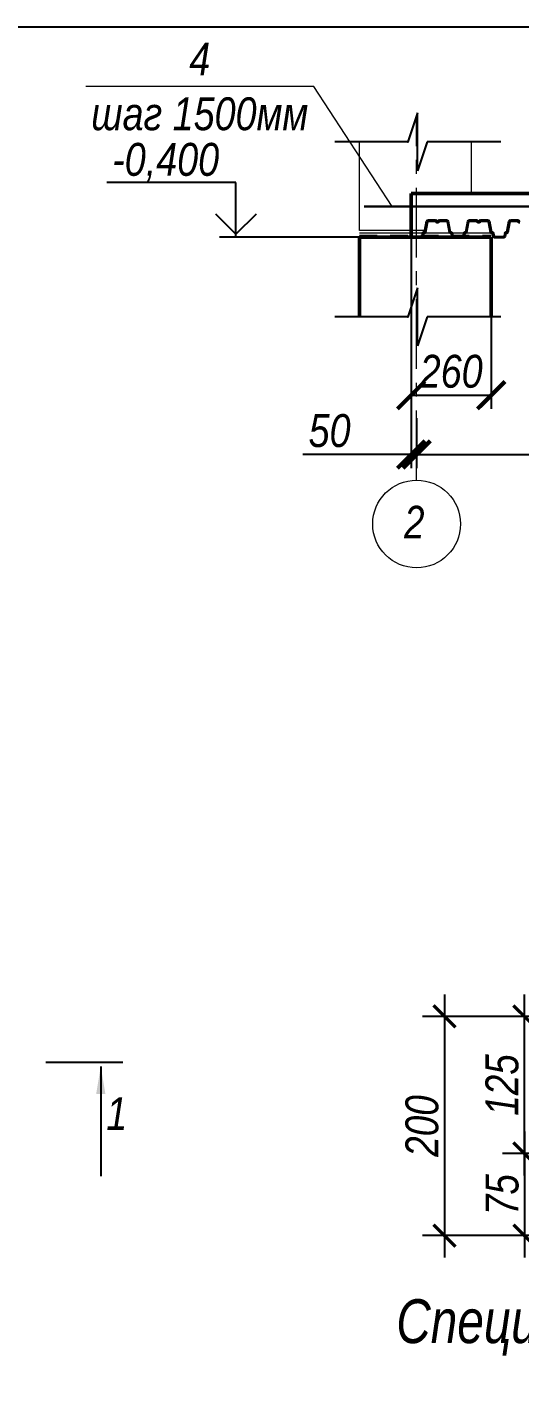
# Model space of a CAD drawing. Header units: millimetres. Extents: x 1582001 to 3303937, y 226471 to 491235.
# Drawn here: x 1604392 to 1608884, y 308138 to 320445 of the extents above; entities that cross this region are included whole.
import ezdxf

# ---------------------------------------------------------------- set-up
doc = ezdxf.new("R2010")
doc.units = ezdxf.units.MM
doc.linetypes.add('CENTER', pattern=[50.8, 31.75, -6.35, 6.35, -6.35])
doc.layers.get('Defpoints').update_dxf_attribs({"color": 255, "lineweight": 30})
for name, color, linetype in [('00', 15, 'Continuous'), ('6', 7, 'Continuous'), ('Spezifikazia', 250, 'Continuous'), ('Формуляр', 138, 'Continuous')]:
    doc.layers.add(name, color=color, linetype=linetype)
for name, color, linetype, lineweight in [('A-Wall-G', 22, 'Continuous', 50), ('Оси', 251, 'CENTER', 9), ('перекрытия', 7, 'Continuous', 40), ('Размеры', 7, 'Continuous', 18), ('Штриховки', 251, 'Continuous', 20)]:
    doc.layers.add(name, color=color, linetype=linetype, lineweight=lineweight)
doc.styles.add('GOST 2.304', font='ARIALNI.TTF', dxfattribs={"width": 0.98, "height": 300})
doc.styles.get("Standard").update_dxf_attribs({"font": 'ARIALNI.TTF', "height": 300})
doc.styles.add('STYLE1', font='ARIALNI.TTF', dxfattribs={"height": 300})
doc.styles.add('стиль1', font='ARIALNI.TTF', dxfattribs={"width": 0.98, "height": 300})
doc.styles.add('Текст', font='ARIALNI.TTF')
doc.dimstyles.new('ISO-25', dxfattribs={"dimscale": 100, "dimtxt": 2.5, "dimasz": 2.5, "dimexe": 1.25, "dimexo": 0.625, "dimtad": 1, "dimdec": 0, "dimtxsty": 'Standard', "dimblk": 'ARCHTICK', "dimcen": 2.5, "dimadec": 0, "dimazin": 0, "dimtfac": 1, "dimtdec": 0, "dimtmove": 0, "dimatfit": 3, "dimfxl": 0, "dimarcsym": 0})
doc.dimstyles.new('М_10', dxfattribs={"dimtxt": 270, "dimasz": 200, "dimexe": 200, "dimexo": 200, "dimgap": 50, "dimtad": 1, "dimdec": 0, "dimlfac": 0.1, "dimzin": 0, "dimdsep": 46, "dimtxsty": 'стиль1', "dimblk": 'ARCHTICK', "dimcen": 200, "dimdle": 200, "dimadec": 0, "dimazin": 0, "dimtfac": 1, "dimtdec": 0, "dimtofl": 0, "dimtmove": 1, "dimatfit": 3, "dimldrblk": 'NONE', "dimfxl": 0, "dimtolj": 1, "dimtzin": 0, "dimarcsym": 0})

# ---------------------------------------------------------------- blocks, each defined once
blk = doc.blocks.new('_ArchTick')
at = {"color": 0, "linetype": 'ByBlock', "const_width": 0.15}
blk.add_lwpolyline([(-0.5, -0.5), (0.5, 0.5)], dxfattribs=at)
blk = doc.blocks.new('*D1570')
at = {"layer": 'Defpoints', "color": 0, "lineweight": -3, "ltscale": 100, "transparency": 16777216}
for p in [(1611677, 310168), (1608924, 309419), (1610993, 309419)]:
    blk.add_point(p, dxfattribs=at)
at = {"layer": 'Штриховки', "color": 0, "lineweight": -2, "ltscale": 100, "transparency": 16777216}
for p, q in [((1608924, 310368), (1608924, 309219)), ((1611477, 310168), (1608724, 310168)), ((1610793, 309419), (1608724, 309419))]:
    blk.add_line(p, q, dxfattribs=at)
at = {"layer": 'Штриховки', "color": 0, "lineweight": -2, "ltscale": 100, "transparency": 16777216, "xscale": 200, "yscale": 200, "zscale": 200}
for p, rotation in [((1608924, 310168), 90), ((1608924, 309419), 270)]:
    blk.add_blockref('_ArchTick', p, dxfattribs=dict(at, rotation=rotation))
at = {"layer": 'Штриховки', "color": 0, "ltscale": 100, "transparency": 16777216, "insert": (1608722, 309793), "char_height": 300, "attachment_point": 5, "rotation": 90, "style": 'стиль1'}
blk.add_mtext('\\A1;75', dxfattribs=at)
blk = doc.blocks.new('_None')
blk = doc.blocks.new('*D1571')
at = {"layer": 'Defpoints', "color": 0, "lineweight": -3, "ltscale": 100, "transparency": 16777216}
for p in [(1610993, 311419), (1608196, 309419), (1610793, 309419)]:
    blk.add_point(p, dxfattribs=at)
at = {"layer": 'Штриховки', "color": 0, "lineweight": -2, "ltscale": 100, "transparency": 16777216}
for p, q in [((1608196, 311619), (1608196, 309219)), ((1610793, 311419), (1607996, 311419)), ((1610593, 309419), (1607996, 309419))]:
    blk.add_line(p, q, dxfattribs=at)
at = {"layer": 'Штриховки', "color": 0, "lineweight": -2, "ltscale": 100, "transparency": 16777216, "xscale": 200, "yscale": 200, "zscale": 200}
for p, rotation in [((1608196, 311419), 90), ((1608196, 309419), 270)]:
    blk.add_blockref('_ArchTick', p, dxfattribs=dict(at, rotation=rotation))
at = {"layer": 'Штриховки', "color": 0, "ltscale": 100, "transparency": 16777216, "insert": (1607992, 310419), "char_height": 300, "attachment_point": 5, "rotation": 90, "style": 'стиль1'}
blk.add_mtext('\\A1;200', dxfattribs=at)
blk = doc.blocks.new('*D1572')
at = {"layer": 'Defpoints', "color": 0, "lineweight": -3, "ltscale": 100, "transparency": 16777216}
for p in [(1608924, 311419), (1609222, 311419), (1609222, 310168)]:
    blk.add_point(p, dxfattribs=at)
at = {"layer": 'Штриховки', "color": 0, "lineweight": -2, "ltscale": 100, "transparency": 16777216}
for p, q in [((1608924, 309968), (1608924, 311619)), ((1609022, 311419), (1608724, 311419)), ((1609022, 310168), (1608724, 310168))]:
    blk.add_line(p, q, dxfattribs=at)
at = {"layer": 'Штриховки', "color": 0, "lineweight": -2, "ltscale": 100, "transparency": 16777216, "xscale": 200, "yscale": 200, "zscale": 200}
for p, rotation in [((1608924, 311419), 90), ((1608924, 310168), 270)]:
    blk.add_blockref('_ArchTick', p, dxfattribs=dict(at, rotation=rotation))
at = {"layer": 'Штриховки', "color": 0, "ltscale": 100, "transparency": 16777216, "insert": (1608721, 310793), "char_height": 300, "attachment_point": 5, "rotation": 90, "style": 'стиль1'}
blk.add_mtext('\\A1;125', dxfattribs=at)
blk = doc.blocks.new('*D1508')
at = {"layer": 'Defpoints', "color": 0, "lineweight": -3, "ltscale": 100, "transparency": 16777216}
for p in [(1620342, 317422), (1607942, 316835), (1620342, 316545)]:
    blk.add_point(p, dxfattribs=at)
at = {"layer": 'Размеры', "color": 0, "lineweight": -2, "ltscale": 100, "transparency": 16777216}
for p, q in [((1620342, 317360), (1620342, 316420)), ((1607942, 316773), (1607942, 316420)), ((1607942, 316545), (1620342, 316545))]:
    blk.add_line(p, q, dxfattribs=at)
at = {"layer": 'Размеры', "color": 0, "lineweight": -2, "ltscale": 100, "transparency": 16777216, "xscale": 250, "yscale": 250, "zscale": 250, "rotation": 180}
blk.add_blockref('_ArchTick', (1607942, 316545), dxfattribs=at)
at = {"layer": 'Размеры', "color": 0, "lineweight": -2, "ltscale": 100, "transparency": 16777216, "xscale": 250, "yscale": 250, "zscale": 250}
blk.add_blockref('_ArchTick', (1620342, 316545), dxfattribs=at)
at = {"layer": 'Размеры', "color": 0, "ltscale": 100, "transparency": 16777216, "insert": (1614142, 316761), "char_height": 300, "attachment_point": 5}
blk.add_mtext('12400', dxfattribs=at)
blk = doc.blocks.new('*D1509')
at = {"layer": 'Defpoints', "color": 0, "lineweight": -3, "ltscale": 100, "transparency": 16777216}
for p in [(1607892, 318927), (1608622, 318164), (1608622, 317086)]:
    blk.add_point(p, dxfattribs=at)
at = {"layer": 'Размеры', "color": 0, "lineweight": -2, "ltscale": 100, "transparency": 16777216}
for p, q in [((1607892, 318865), (1607892, 316961)), ((1608622, 318101), (1608622, 316961)), ((1607892, 317086), (1608622, 317086))]:
    blk.add_line(p, q, dxfattribs=at)
at = {"layer": 'Размеры', "color": 0, "lineweight": -2, "ltscale": 100, "transparency": 16777216, "xscale": 250, "yscale": 250, "zscale": 250, "rotation": 180}
blk.add_blockref('_ArchTick', (1607892, 317086), dxfattribs=at)
at = {"layer": 'Размеры', "color": 0, "lineweight": -2, "ltscale": 100, "transparency": 16777216, "xscale": 250, "yscale": 250, "zscale": 250}
blk.add_blockref('_ArchTick', (1608622, 317086), dxfattribs=at)
at = {"layer": 'Размеры', "color": 0, "ltscale": 100, "transparency": 16777216, "insert": (1608257, 317302), "char_height": 300, "attachment_point": 5}
blk.add_mtext('260', dxfattribs=at)
blk = doc.blocks.new('*D1510')
at = {"layer": 'Defpoints', "color": 0, "lineweight": -3, "ltscale": 100, "transparency": 16777216}
for p in [(1607892, 317086), (1607942, 316939), (1607892, 316545)]:
    blk.add_point(p, dxfattribs=at)
at = {"layer": 'Размеры', "color": 0, "lineweight": -2, "ltscale": 100, "transparency": 16777216}
for p, q in [((1607892, 317024), (1607892, 316420)), ((1607942, 316876), (1607942, 316420)), ((1607892, 316545), (1606905, 316545)), ((1607942, 316545), (1607892, 316545)), ((1607942, 316545), (1608192, 316545))]:
    blk.add_line(p, q, dxfattribs=at)
at = {"layer": 'Размеры', "color": 0, "lineweight": -2, "ltscale": 100, "transparency": 16777216, "xscale": 250, "yscale": 250, "zscale": 250}
blk.add_blockref('_ArchTick', (1607892, 316545), dxfattribs=at)
at = {"layer": 'Размеры', "color": 0, "lineweight": -2, "ltscale": 100, "transparency": 16777216, "xscale": 250, "yscale": 250, "zscale": 250, "rotation": 180}
blk.add_blockref('_ArchTick', (1607942, 316545), dxfattribs=at)
at = {"layer": 'Размеры', "color": 0, "ltscale": 100, "transparency": 16777216, "insert": (1607149, 316761), "char_height": 300, "attachment_point": 5}
blk.add_mtext('50', dxfattribs=at)

msp = doc.modelspace()

# ---------------------------------------------------------------- linework, layer by layer
at = {"layer": '00', "color": 15, "linetype": 'Continuous'}
for p, q in [((1607949.5, 319662.1), (1607861.1, 319396.7)), ((1607949.5, 319131.4), (1607949.5, 319662.1)), ((1607861.1, 319396.7), (1607196.9, 319396.7)), ((1608038, 319396.7), (1607949.5, 319131.4)), ((1608710.5, 319396.7), (1608038, 319396.7)), ((1607949.5, 318066.1), (1607861.1, 317800.8)), ((1607949.5, 317535.4), (1607949.5, 318066.1)), ((1607861.1, 317800.8), (1607196.9, 317800.8)), ((1608038, 317800.8), (1607949.5, 317535.4)), ((1608710.5, 317800.8), (1608038, 317800.8))]:
    msp.add_line(p, q, dxfattribs=at)
at = {"layer": '6', "color": 12}
for p in [(1607861.1, 319396.7), (1607861.1, 317800.8)]:
    msp.add_point(p, dxfattribs=at)
at = {"layer": 'A-Wall-G', "lineweight": 20}
for p, q in [((1607421.7, 318587.2), (1607421.7, 319396.7)), ((1608441.7, 318927.2), (1608441.7, 319396.7)), ((1608031.7, 318587.2), (1607421.7, 318587.2))]:
    msp.add_line(p, q, dxfattribs=at)
at = {"layer": 'A-Wall-G', "color": 0, "ltscale": 100}
for p, q in [((1607891.8, 318927.2), (1607891.8, 318527.2)), ((1620201.8, 318927.2), (1607891.8, 318927.2)), ((1608621.7, 318527.2), (1608621.7, 317800.8))]:
    msp.add_line(p, q, dxfattribs=at)
msp.add_lwpolyline([(1607421.7, 317800.8), (1607421.7, 318527.2), (1608621.7, 318527.2)], dxfattribs=at)
at = {"layer": 'Оси', "ltscale": 20}
msp.add_line((1607941.8, 316311.1), (1607941.8, 319639.1), dxfattribs=at)
at = {"layer": 'Оси', "linetype": 'Continuous'}
msp.add_circle((1607941.8, 315911.1), 400, dxfattribs=at)
at = {"layer": 'перекрытия', "lineweight": 40, "ltscale": 100}
for p, q in [((1608036.3, 318669.4), (1608017.6, 318574)), ((1608038.1, 318669.1), (1608019.3, 318573.6)), ((1608113.7, 318679), (1608047.9, 318679)), ((1608113.7, 318677.2), (1608047.9, 318677.2)), ((1608133.8, 318665), (1608129.6, 318665)), ((1608133.8, 318663.2), (1608129.6, 318663.2)), ((1608215.5, 318679), (1608149.7, 318679)), ((1608215.5, 318677.2), (1608149.7, 318677.2)), ((1608225.3, 318669.1), (1608244.1, 318573.6)), ((1608227, 318669.4), (1608245.8, 318574)), ((1608411.3, 318669.4), (1608392.6, 318574)), ((1608413.1, 318669.1), (1608394.3, 318573.6)), ((1608488.7, 318679), (1608422.9, 318679)), ((1608488.7, 318677.2), (1608422.9, 318677.2)), ((1608508.8, 318665), (1608504.6, 318665)), ((1608508.8, 318663.2), (1608504.6, 318663.2)), ((1608590.5, 318679), (1608524.7, 318679)), ((1608590.5, 318677.2), (1608524.7, 318677.2)), ((1608600.3, 318669.1), (1608619.1, 318573.6)), ((1608602, 318669.4), (1608620.8, 318574)), ((1608786.3, 318669.4), (1608767.6, 318574)), ((1608788.1, 318669.1), (1608769.3, 318573.6)), ((1608863.7, 318679), (1608797.9, 318679)), ((1608863.7, 318677.2), (1608797.9, 318677.2)), ((1608883.8, 318665), (1608879.6, 318665)), ((1608883.8, 318663.2), (1608879.6, 318663.2)), ((1607891.8, 318539.2), (1607892.3, 318536.8)), ((1607893.6, 318539.5), (1607894, 318537.2)), ((1607984.3, 318529), (1607904.1, 318529)), ((1607984.3, 318527.2), (1607904.1, 318527.2)), ((1607999, 318561.1), (1607994.3, 318537.2)), ((1608000.8, 318560.7), (1607996.1, 318536.8)), ((1608011.5, 318569), (1608008.6, 318569)), ((1608011.5, 318567.2), (1608008.6, 318567.2)), ((1608251.9, 318569), (1608254.7, 318569)), ((1608251.9, 318567.2), (1608254.7, 318567.2)), ((1608262.6, 318560.7), (1608267.3, 318536.8)), ((1608264.4, 318561.1), (1608269, 318537.2)), ((1608279.1, 318529), (1608359.3, 318529)), ((1608279.1, 318527.2), (1608359.3, 318527.2)), ((1608374, 318561.1), (1608369.3, 318537.2)), ((1608375.8, 318560.7), (1608371.1, 318536.8)), ((1608386.5, 318569), (1608383.6, 318569)), ((1608386.5, 318567.2), (1608383.6, 318567.2)), ((1608626.9, 318569), (1608629.7, 318569)), ((1608626.9, 318567.2), (1608629.7, 318567.2)), ((1608637.6, 318560.7), (1608642.3, 318536.8)), ((1608639.4, 318561.1), (1608644, 318537.2)), ((1608654.1, 318529), (1608734.3, 318529)), ((1608654.1, 318527.2), (1608734.3, 318527.2)), ((1608749, 318561.1), (1608744.3, 318537.2)), ((1608749, 318561.1), (1608744.3, 318537.2)), ((1608750.8, 318560.7), (1608746.1, 318536.8)), ((1608750.8, 318560.7), (1608746.1, 318536.8)), ((1608761.5, 318569), (1608758.6, 318569)), ((1608761.5, 318569), (1608758.6, 318569)), ((1608761.5, 318567.2), (1608758.6, 318567.2)), ((1608761.5, 318567.2), (1608758.6, 318567.2))]:
    msp.add_line(p, q, dxfattribs=at)
for centre, radius, start, end in [((1608047.9, 318667.2), 11.8, 90, 168.87383), ((1608047.9, 318667.2), 10, 90, 168.87383), ((1608113.7, 318669.2), 9.8, 7.18076, 90), ((1608113.7, 318669.2), 8, 7.18076, 90), ((1608129.6, 318671.2), 8, 187.18076, 270), ((1608129.6, 318671.2), 6.2, 187.18076, 270), ((1608133.8, 318671.2), 6.2, 270, 352.81924), ((1608133.8, 318671.2), 8, 270, 352.81924), ((1608149.7, 318669.2), 9.8, 90, 172.81924), ((1608149.7, 318669.2), 8, 90, 172.81924), ((1608215.5, 318667.2), 11.8, 11.12617, 90), ((1608215.5, 318667.2), 10, 11.12617, 90), ((1608422.9, 318667.2), 11.8, 90, 168.87383), ((1608422.9, 318667.2), 10, 90, 168.87383), ((1608488.7, 318669.2), 9.8, 7.18076, 90), ((1608488.7, 318669.2), 8, 7.18076, 90), ((1608504.6, 318671.2), 8, 187.18076, 270), ((1608504.6, 318671.2), 6.2, 187.18076, 270), ((1608508.8, 318671.2), 6.2, 270, 352.81924), ((1608508.8, 318671.2), 8, 270, 352.81924), ((1608524.7, 318669.2), 9.8, 90, 172.81924), ((1608524.7, 318669.2), 8, 90, 172.81924), ((1608590.5, 318667.2), 11.8, 11.12617, 90), ((1608590.5, 318667.2), 10, 11.12617, 90), ((1608797.9, 318667.2), 11.8, 90, 168.87383), ((1608797.9, 318667.2), 10, 90, 168.87383), ((1608863.7, 318669.2), 9.8, 7.18076, 90), ((1608863.7, 318669.2), 8, 7.18076, 90), ((1608879.6, 318671.2), 8, 187.18076, 270), ((1608879.6, 318671.2), 6.2, 187.18076, 270), ((1607904.1, 318539.2), 12, 191.12617, 270), ((1607904.1, 318539.2), 10.2, 191.12617, 270), ((1607984.3, 318539.2), 10.2, 270, 348.87383), ((1607984.3, 318539.2), 12, 270, 348.87383), ((1608008.6, 318559.2), 9.8, 90, 168.87383), ((1608008.6, 318559.2), 8, 90, 168.87383), ((1608011.5, 318575.2), 6.2, 270, 348.87383), ((1608011.5, 318575.2), 8, 270, 348.87383), ((1608251.9, 318575.2), 8, 191.12617, 270), ((1608251.9, 318575.2), 6.2, 191.12617, 270), ((1608254.7, 318559.2), 9.8, 11.12617, 90), ((1608254.7, 318559.2), 8, 11.12617, 90), ((1608279.1, 318539.2), 12, 191.12617, 270), ((1608279.1, 318539.2), 10.2, 191.12617, 270), ((1608359.3, 318539.2), 10.2, 270, 348.87383), ((1608359.3, 318539.2), 12, 270, 348.87383), ((1608383.6, 318559.2), 9.8, 90, 168.87383), ((1608383.6, 318559.2), 8, 90, 168.87383), ((1608386.5, 318575.2), 6.2, 270, 348.87383), ((1608386.5, 318575.2), 8, 270, 348.87383), ((1608626.9, 318575.2), 8, 191.12617, 270), ((1608626.9, 318575.2), 6.2, 191.12617, 270), ((1608629.7, 318559.2), 9.8, 11.12617, 90), ((1608629.7, 318559.2), 8, 11.12617, 90), ((1608654.1, 318539.2), 12, 191.12617, 270), ((1608654.1, 318539.2), 10.2, 191.12617, 270), ((1608734.3, 318539.2), 10.2, 270, 348.87383), ((1608734.3, 318539.2), 10.2, 270, 348.87383), ((1608734.3, 318539.2), 12, 270, 348.87383), ((1608734.3, 318539.2), 12, 270, 348.87383), ((1608758.6, 318559.2), 9.8, 90, 168.87383), ((1608758.6, 318559.2), 9.8, 90, 168.87383), ((1608758.6, 318559.2), 8, 90, 168.87383), ((1608758.6, 318559.2), 8, 90, 168.87383), ((1608761.5, 318575.2), 6.2, 270, 348.87383), ((1608761.5, 318575.2), 6.2, 270, 348.87383), ((1608761.5, 318575.2), 8, 270, 348.87383), ((1608761.5, 318575.2), 8, 270, 348.87383)]:
    msp.add_arc(centre, radius, start, end, dxfattribs=at)
at = {"layer": 'Размеры', "lineweight": 9, "ltscale": 100}
for p, q in [((1607004.9, 319903.2), (1604927.4, 319903.2)), ((1607719, 318807.6), (1607004.9, 319903.2))]:
    msp.add_line(p, q, dxfattribs=at)
at = {"layer": 'Размеры', "linetype": 'Continuous', "lineweight": 25, "ltscale": 100}
for p, q in [((1606296, 319027.2), (1605118.3, 319027.2)), ((1606296, 318527.2), (1606296, 319027.2)), ((1606110.2, 318741.3), (1606296, 318555.4)), ((1606296, 318555.4), (1606481.9, 318741.3)), ((1607421.7, 318527.2), (1606146, 318527.2)), ((1605264.2, 310997.2), (1604564.2, 310997.2)), ((1605064.2, 310962.2), (1605064.2, 309962.2))]:
    msp.add_line(p, q, dxfattribs=at)
at = {"layer": 'Размеры', "linetype": 'Continuous', "ltscale": 20}
for p, q in [((1607421.7, 318567.2), (1608621.7, 318567.2)), ((1607421.7, 318547.2), (1607581.7, 318547.2)), ((1607421.7, 318527.2), (1608621.7, 318527.2)), ((1607701.7, 318547.2), (1607861.7, 318547.2)), ((1607981.7, 318547.2), (1608141.7, 318547.2)), ((1608261.7, 318547.2), (1608421.7, 318547.2)), ((1608541.7, 318547.2), (1608621.7, 318547.2))]:
    msp.add_line(p, q, dxfattribs=at)
at = {"layer": 'Размеры', "linetype": 'Continuous', "lineweight": 25, "ltscale": 100}
msp.add_solid([(1605064.2, 310962.2), (1605106.1, 310711.9), (1605022.3, 310711.9)], dxfattribs=at)
at = {"layer": 'Формуляр', "color": 0}
msp.add_lwpolyline([(1584000.9, 291755.1), (1584000.9, 320444.9), (1623500.8, 320444.9), (1623500.8, 291755.1)], close=True, dxfattribs=at)
at = {"layer": 'Штриховки', "color": 1, "ltscale": 100, "const_width": 20}
msp.add_lwpolyline([(1607461.7, 318807.6), (1609862, 318807.6)], dxfattribs=at)

# ---------------------------------------------------------------- texts
at = {"layer": 'Spezifikazia', "style": 'STYLE1', "width": 0.95}
msp.add_text('Спецификация элементов к монолитному перекрытию на отм. -0,400', height=400, dxfattribs=at).set_placement((1607756.6, 308438.7))
at = {"layer": 'Оси', "linetype": 'Continuous', "ltscale": 100, "insert": (1607828, 315928.3), "char_height": 297.23, "attachment_point": 4, "style": 'GOST 2.304'}
msp.add_mtext('{2}', dxfattribs=at)
at = {"layer": 'Размеры', "lineweight": 9, "ltscale": 100, "style": 'Текст'}
for s, p in [('4', (1605870.6, 320003.2)), ('шаг 1500мм', (1604977.4, 319503.2))]:
    msp.add_text(s, height=300, dxfattribs=at).set_placement(p)
at = {"layer": 'Размеры', "linetype": 'Continuous', "lineweight": 25, "ltscale": 100}
for s, p in [('-0,400', (1605168.3, 319087.2)), ('1', (1605114.2, 310382.2))]:
    msp.add_text(s, height=300, dxfattribs=at).set_placement(p)

# ---------------------------------------------------------------- dimensions: what is measured, and where the dimension line sits
at = {"layer": 'Размеры', "ltscale": 100}
dim = msp.add_linear_dim(base=(1608621.7, 317086.4), p1=(1607891.8, 318927.2), p2=(1608621.7, 318164), text='260', dimstyle='ISO-25', override={"dimscale": 100, "dimlfac": 1, "dimtxsty": 'Standard', "dimblk1": 'ArchTick', "dimblk2": 'ArchTick', "dimsah": 1, "dimtmove": 0, "dimfxl": 100, "dimfxlon": 1, "dimtolj": 0, "dimarcsym": 1}, dxfattribs=at)
dim.commit()
dim.dimension.update_dxf_attribs({"geometry": '*D1509', "text_midpoint": (1608256.7, 317302)})
for base, p1, p2, picture, middle in [((1620341.8, 316545.1), (1607941.8, 316835.5), (1620341.8, 317422.4), '*D1508', (1614141.8, 316760.8)), ((1607891.8, 316545.1), (1607941.8, 316938.7), (1607891.8, 317086.4), '*D1510', (1607148.5, 316760.8))]:
    dim = msp.add_linear_dim(base=base, p1=p1, p2=p2, dimstyle='ISO-25', override={"dimscale": 100, "dimfxl": 100, "dimfxlon": 1, "dimarcsym": 1}, dxfattribs=at)
    dim.commit()
    dim.dimension.update_dxf_attribs({"geometry": picture, "text_midpoint": middle})
at = {"layer": 'Штриховки', "ltscale": 100}
for base, p1, p2, picture, middle in [((1608195.6, 309418.8), (1610992.5, 311418.8), (1610792.5, 309418.8), '*D1571', (1607992.4, 310418.8)), ((1608924.3, 311418.8), (1609221.8, 310167.8), (1609221.8, 311418.8), '*D1572', (1608721.2, 310793.3)), ((1608924.3, 309418.8), (1611676.9, 310167.8), (1610992.5, 309418.8), '*D1570', (1608721.8, 309793.3))]:
    dim = msp.add_linear_dim(base=base, p1=p1, p2=p2, angle=90, dimstyle='М_10', dxfattribs=at)
    dim.commit()
    dim.dimension.update_dxf_attribs({"geometry": picture, "text_midpoint": middle})

doc.saveas('drawing.dxf')
